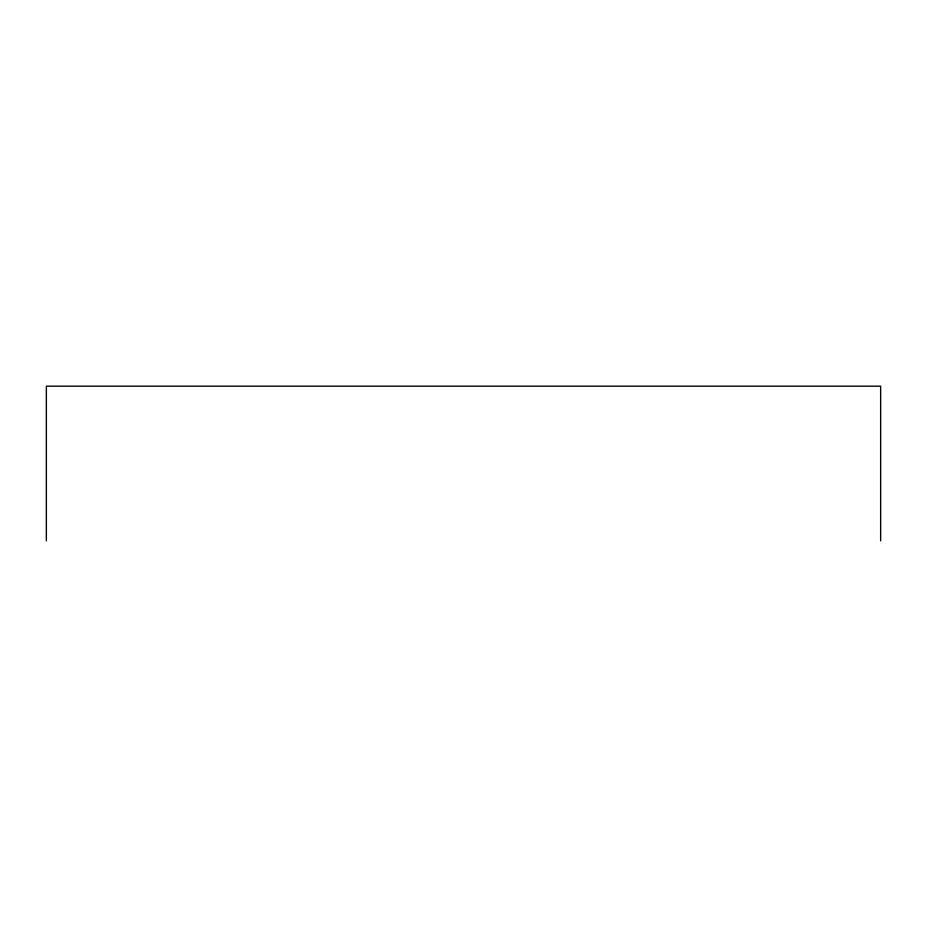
<?xml version="1.0" encoding="UTF-8"?>
<svg xmlns="http://www.w3.org/2000/svg" width="927" height="927" viewBox="0 0 927 927"><rect width="100%" height="100%" fill="white"/><g stroke="black" fill="none" stroke-linecap="round" stroke-linejoin="round"><path stroke-width="1.39" d="M880.65 540.812L880.65 386.188L46.35 386.188L46.35 540.812"/></g></svg>
